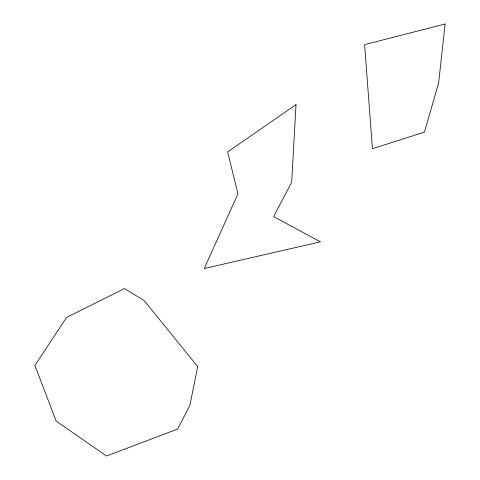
<?xml version="1.0" encoding="UTF-8"?>
<svg xmlns="http://www.w3.org/2000/svg" width="480" height="480" viewBox="0 0 480 480"><rect width="100%" height="100%" fill="white"/><g stroke="black" fill="none" stroke-linecap="round" stroke-linejoin="round"><path stroke-width="0.72" d="M296.01 104.658L291.702 182.1L273.636 216.648L320.43 241.83L204.228 268.53L237.948 193.842L227.646 151.944L296.01 104.658M445.104 24L438.624 83.118L424.434 132.12L372.438 148.722L364.608 44.646L445.104 24M197.694 366.564L189.888 405.426L177.564 429.102L106.476 456L56.166 421.092L34.896 365.418L66.648 317.388L124.476 288.576L144.048 300.474L197.694 366.564"/></g></svg>
